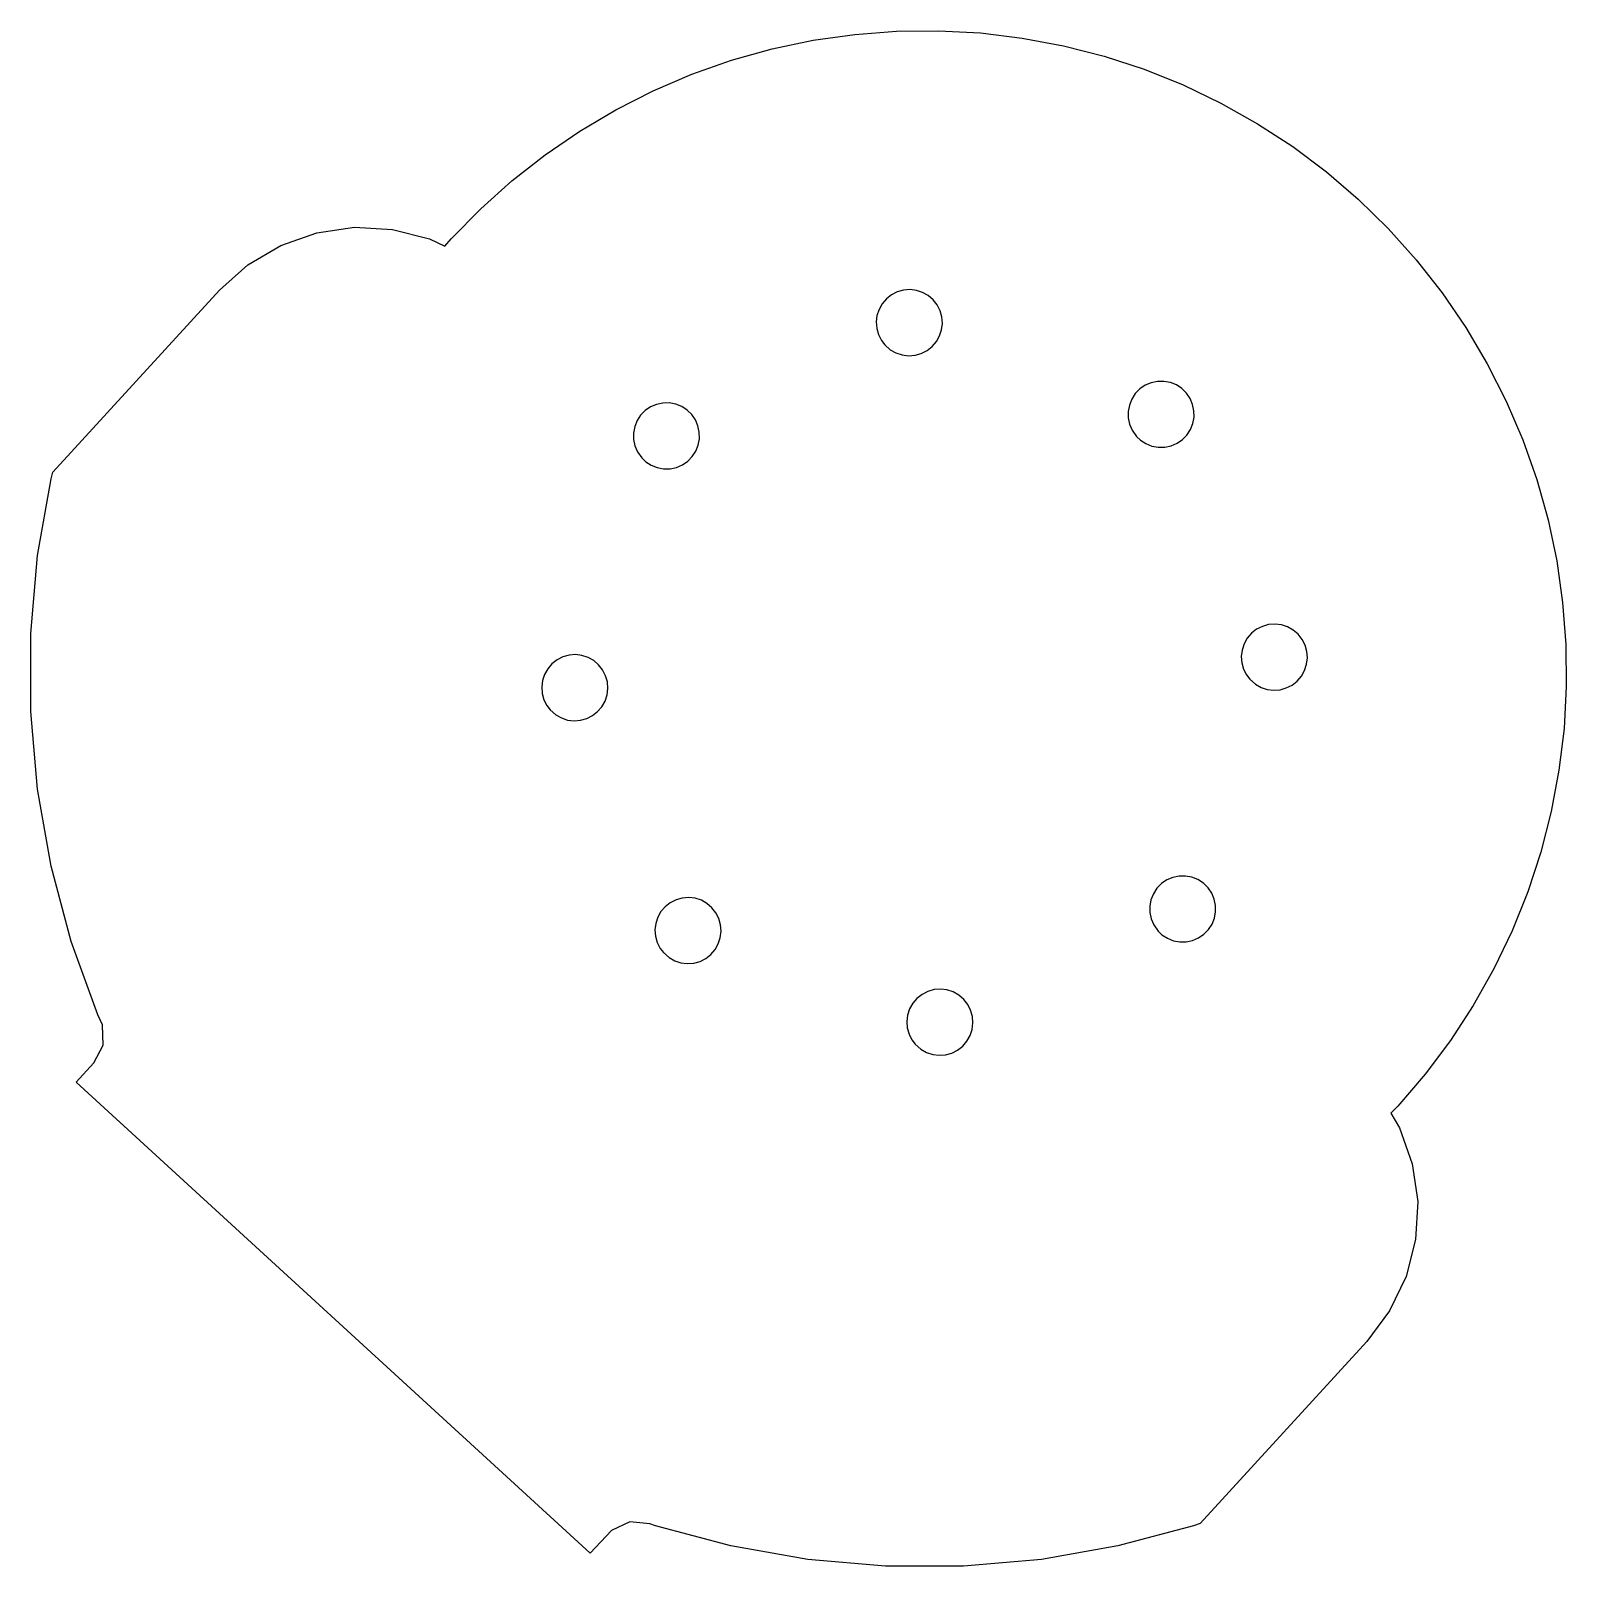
# Model space of a CAD drawing. Header units: millimetres. Extents: x 0 to 78.9, y 0 to 78.9.
import ezdxf

# ---------------------------------------------------------------- set-up
doc = ezdxf.new("R2010")
doc.units = ezdxf.units.MM
doc.layers.add('CUT', color=1, linetype='Continuous')

msp = doc.modelspace()

# ---------------------------------------------------------------- linework, layer by layer
at = {"layer": 'CUT'}
for points in [[(28.765, 0.67), (2.34, 24.884), (3.25, 25.876), (3.728, 26.795), (3.683, 27.829), (3.458, 28.352), (2.085, 32.122), (1.047, 35.998), (0.35, 39.95), (0, 43.948), (0, 47.961), (0.35, 51.958), (1.047, 55.91), (1.139, 56.254), (9.707, 65.605), (11.167, 66.914), (12.854, 67.912), (14.703, 68.563), (16.644, 68.84), (18.601, 68.733), (20.5, 68.246), (21.295, 67.865), (21.624, 68.249), (23.134, 69.792), (24.742, 71.234), (26.441, 72.567), (28.223, 73.786), (30.082, 74.886), (32.008, 75.862), (33.994, 76.711), (36.031, 77.427), (38.111, 78.009), (40.224, 78.453), (42.362, 78.758), (44.515, 78.923), (46.674, 78.946), (48.83, 78.829), (50.974, 78.57), (53.097, 78.172), (55.189, 77.636), (57.241, 76.964), (59.245, 76.16), (61.192, 75.226), (63.074, 74.166), (64.882, 72.986), (66.61, 71.691), (68.249, 70.285), (69.792, 68.774), (71.234, 67.166), (72.567, 65.468), (73.786, 63.685), (74.886, 61.827), (75.862, 59.901), (76.711, 57.915), (77.427, 55.878), (78.009, 53.798), (78.453, 51.685), (78.758, 49.547), (78.923, 47.394), (78.946, 45.234), (78.829, 43.078), (78.57, 40.934), (78.172, 38.812), (77.636, 36.72), (76.964, 34.668), (76.16, 32.664), (75.226, 30.717), (74.166, 28.835), (72.986, 27.026), (71.691, 25.299), (70.285, 23.66), (69.931, 23.298), (70.38, 22.54), (71.03, 20.691), (71.307, 18.75), (71.2, 16.793), (70.714, 14.894), (69.866, 13.126), (68.69, 11.558), (60.121, 2.207), (59.786, 2.085), (55.893, 1.044), (51.958, 0.35), (47.961, 0), (43.948, 0), (39.95, 0.35), (35.999, 1.047), (32.123, 2.085), (31.833, 2.19), (30.802, 2.281), (29.864, 1.843), (28.765, 0.67)], [(43.904, 62.803), (44.194, 62.545), (44.484, 62.381), (44.801, 62.277), (45.132, 62.238), (45.464, 62.263), (45.785, 62.353), (46.083, 62.503), (46.345, 62.709), (46.562, 62.962), (46.725, 63.253), (46.829, 63.569), (46.869, 63.9), (46.843, 64.232), (46.754, 64.553), (46.603, 64.851), (46.397, 65.113), (46.144, 65.33), (45.854, 65.493), (45.537, 65.597), (45.206, 65.637), (44.874, 65.611), (44.553, 65.522), (44.256, 65.371), (43.994, 65.165), (43.777, 64.912), (43.613, 64.622), (43.509, 64.305), (43.47, 63.974), (43.495, 63.642), (43.585, 63.321), (43.735, 63.024), (43.904, 62.803)], [(56.85, 58.091), (57.051, 57.9), (57.33, 57.717), (57.639, 57.593), (57.967, 57.532), (58.3, 57.535), (58.626, 57.604), (58.933, 57.735), (59.208, 57.923), (59.441, 58.161), (59.623, 58.44), (59.747, 58.75), (59.808, 59.077), (59.805, 59.41), (59.736, 59.737), (59.605, 60.043), (59.417, 60.318), (59.179, 60.551), (58.9, 60.733), (58.591, 60.857), (58.263, 60.919), (57.93, 60.915), (57.604, 60.847), (57.297, 60.716), (57.022, 60.528), (56.789, 60.289), (56.607, 60.01), (56.483, 59.701), (56.421, 59.373), (56.425, 59.04), (56.494, 58.714), (56.624, 58.408), (56.85, 58.091)], [(31.418, 56.981), (31.619, 56.789), (31.898, 56.607), (32.208, 56.483), (32.535, 56.421), (32.868, 56.425), (33.195, 56.494), (33.501, 56.624), (33.776, 56.813), (34.009, 57.051), (34.191, 57.33), (34.315, 57.639), (34.377, 57.967), (34.373, 58.3), (34.305, 58.626), (34.174, 58.933), (33.986, 59.208), (33.747, 59.441), (33.468, 59.623), (33.159, 59.747), (32.831, 59.808), (32.498, 59.805), (32.172, 59.736), (31.866, 59.605), (31.591, 59.417), (31.357, 59.179), (31.175, 58.9), (31.051, 58.591), (30.99, 58.263), (30.993, 57.93), (31.062, 57.604), (31.193, 57.297), (31.418, 56.981)], [(62.672, 45.605), (62.962, 45.347), (63.253, 45.183), (63.569, 45.08), (63.9, 45.04), (64.232, 45.065), (64.553, 45.155), (64.851, 45.306), (65.113, 45.511), (65.33, 45.764), (65.493, 46.055), (65.597, 46.372), (65.637, 46.702), (65.611, 47.035), (65.522, 47.356), (65.371, 47.653), (65.165, 47.915), (64.912, 48.132), (64.622, 48.296), (64.305, 48.399), (63.974, 48.439), (63.642, 48.414), (63.321, 48.324), (63.024, 48.173), (62.762, 47.968), (62.545, 47.715), (62.381, 47.424), (62.277, 47.107), (62.238, 46.777), (62.263, 46.444), (62.353, 46.123), (62.503, 45.826), (62.672, 45.605)], [(26.706, 44.035), (26.996, 43.777), (27.287, 43.613), (27.603, 43.509), (27.934, 43.47), (28.267, 43.495), (28.588, 43.585), (28.885, 43.735), (29.147, 43.941), (29.364, 44.194), (29.527, 44.484), (29.631, 44.801), (29.671, 45.132), (29.646, 45.464), (29.556, 45.785), (29.405, 46.083), (29.199, 46.345), (28.947, 46.562), (28.656, 46.725), (28.339, 46.829), (28.009, 46.869), (27.676, 46.843), (27.355, 46.754), (27.058, 46.603), (26.796, 46.397), (26.579, 46.144), (26.415, 45.854), (26.312, 45.537), (26.272, 45.206), (26.297, 44.874), (26.387, 44.553), (26.538, 44.256), (26.706, 44.035)], [(57.96, 32.66), (58.161, 32.468), (58.44, 32.286), (58.75, 32.162), (59.077, 32.1), (59.41, 32.104), (59.737, 32.172), (60.043, 32.303), (60.318, 32.491), (60.551, 32.73), (60.733, 33.009), (60.857, 33.318), (60.919, 33.646), (60.915, 33.979), (60.847, 34.305), (60.716, 34.611), (60.528, 34.886), (60.289, 35.12), (60.01, 35.302), (59.701, 35.426), (59.373, 35.487), (59.04, 35.484), (58.714, 35.415), (58.408, 35.284), (58.133, 35.096), (57.9, 34.858), (57.717, 34.579), (57.593, 34.269), (57.532, 33.942), (57.535, 33.609), (57.604, 33.283), (57.735, 32.976), (57.96, 32.66)], [(32.529, 31.549), (32.819, 31.291), (33.109, 31.127), (33.426, 31.024), (33.757, 30.984), (34.089, 31.009), (34.41, 31.099), (34.707, 31.25), (34.969, 31.455), (35.186, 31.708), (35.35, 31.999), (35.453, 32.315), (35.493, 32.646), (35.468, 32.979), (35.378, 33.299), (35.227, 33.597), (35.022, 33.859), (34.769, 34.076), (34.478, 34.239), (34.162, 34.343), (33.831, 34.383), (33.499, 34.357), (33.178, 34.268), (32.88, 34.117), (32.618, 33.911), (32.401, 33.658), (32.238, 33.368), (32.134, 33.051), (32.094, 32.72), (32.12, 32.388), (32.209, 32.067), (32.36, 31.77), (32.529, 31.549)], [(45.474, 26.837), (45.764, 26.579), (46.055, 26.415), (46.372, 26.312), (46.702, 26.272), (47.035, 26.297), (47.356, 26.387), (47.653, 26.538), (47.915, 26.743), (48.132, 26.996), (48.296, 27.287), (48.399, 27.603), (48.439, 27.934), (48.414, 28.267), (48.324, 28.588), (48.173, 28.885), (47.968, 29.147), (47.715, 29.364), (47.424, 29.527), (47.107, 29.631), (46.777, 29.671), (46.444, 29.646), (46.123, 29.556), (45.826, 29.405), (45.564, 29.199), (45.347, 28.947), (45.183, 28.656), (45.08, 28.339), (45.04, 28.009), (45.065, 27.676), (45.155, 27.355), (45.306, 27.058), (45.474, 26.837)]]:
    msp.add_lwpolyline(points, close=True, dxfattribs=at)

doc.saveas('drawing.dxf')
